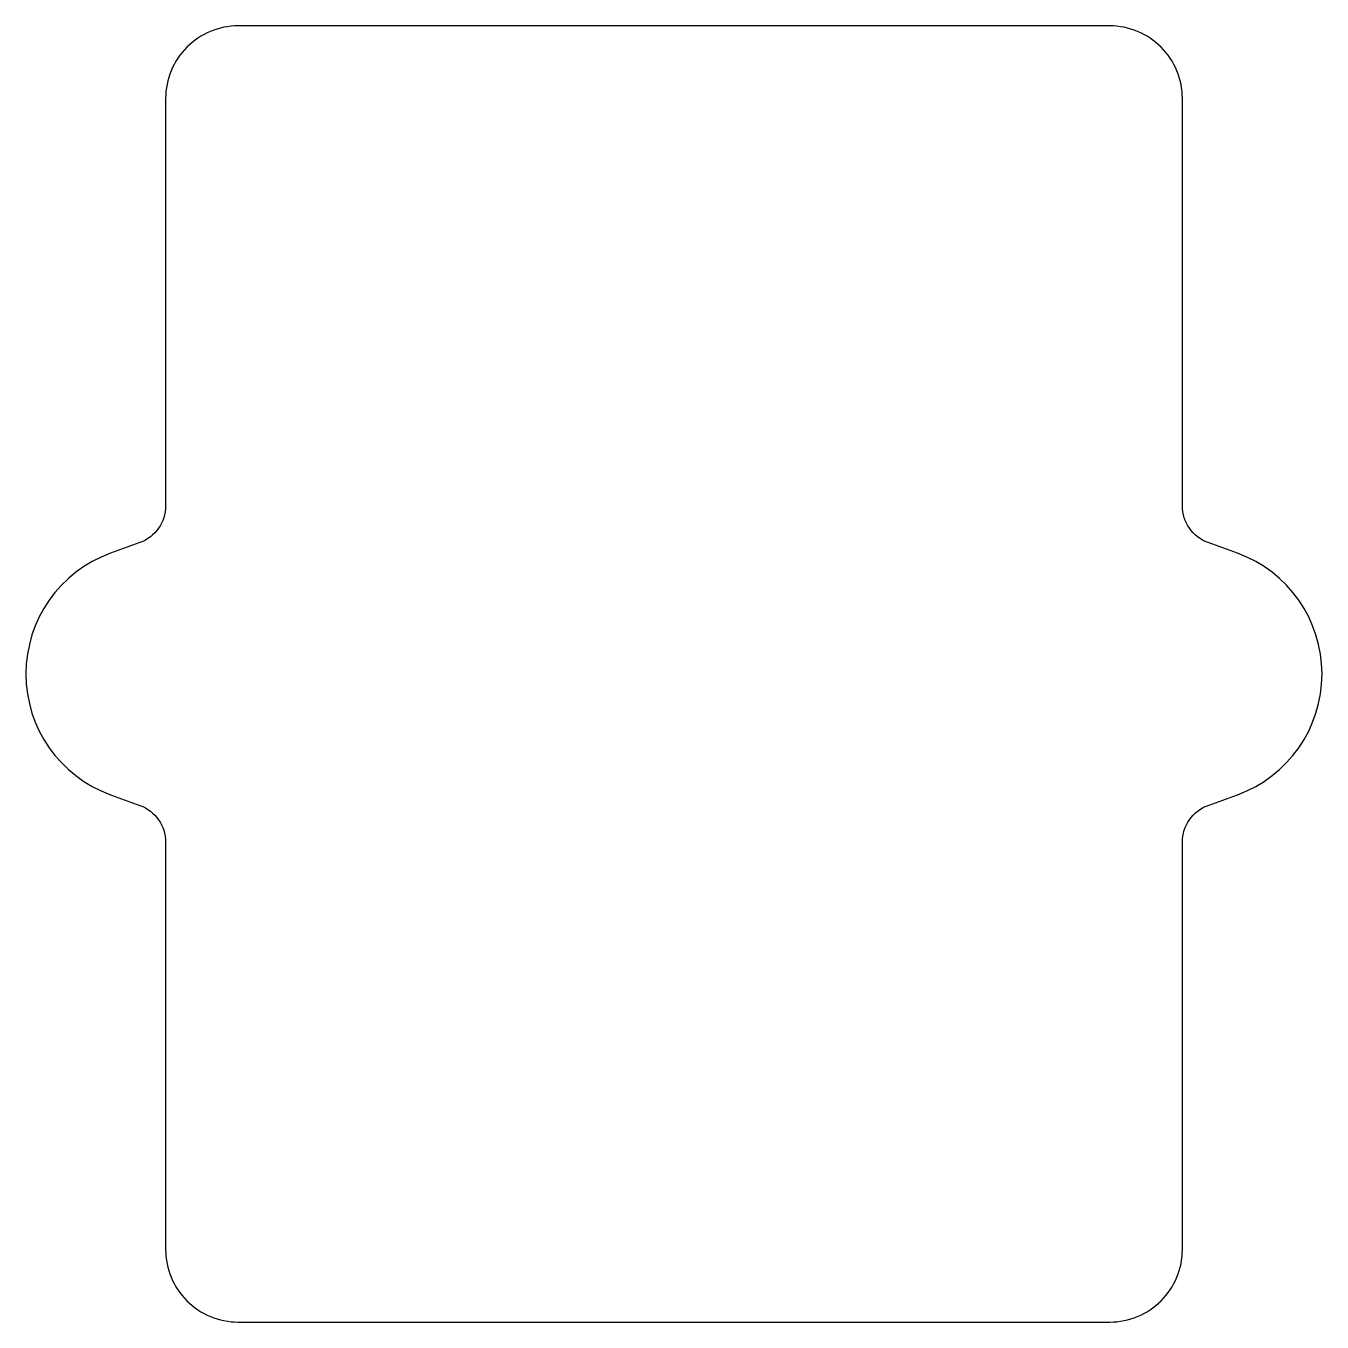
# Model space of a CAD drawing. Header units: millimetres. Extents: x 168.4 to 191.6, y 37.6 to 60.8.
import ezdxf

# ---------------------------------------------------------------- set-up
doc = ezdxf.new("R2010")
doc.units = ezdxf.units.MM
doc.layers.get('0').update_dxf_attribs({"linetype": 'CONTINUOUS'})

msp = doc.modelspace()

# ---------------------------------------------------------------- linework, layer by layer
msp.add_lwpolyline([(189.117, 38.859), (189.117, 42.496), (189.117, 46.149, -0.31524), (189.577, 46.806), (190.103, 46.998, 0.700208), (190.103, 51.32), (189.577, 51.512, -0.315299), (189.117, 52.169), (189.117, 59.459, 0.414214), (187.817, 60.759), (172.217, 60.759, 0.414214), (170.917, 59.459), (170.917, 52.169, -0.315299), (170.456, 51.512), (169.93, 51.32, 0.700208), (169.93, 46.998), (170.456, 46.806, -0.31524), (170.917, 46.149), (170.917, 38.859, 0.414214), (172.217, 37.559), (187.817, 37.559, 0.414298)], format="xyb", close=True)

doc.saveas('drawing.dxf')
